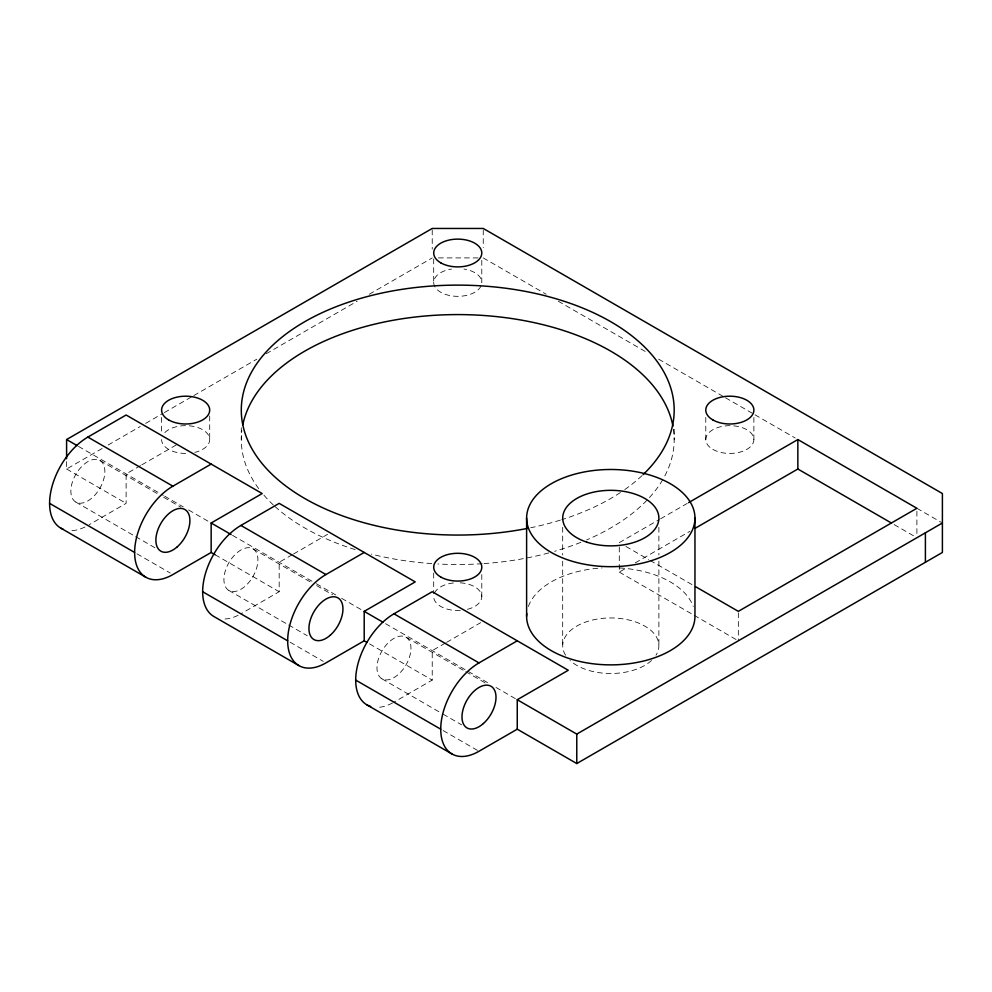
<?xml version="1.0" encoding="UTF-8"?>
<svg xmlns="http://www.w3.org/2000/svg" width="992" height="992" viewBox="0 0 992 992"><rect width="100%" height="100%" fill="white"/><g stroke="black" fill="none" stroke-linecap="round" stroke-linejoin="round"><path stroke-width="0.74" stroke-dasharray="4.96 3.72" d="M66.6 461.64L66.6 469.005L102.771 448.124M108.128 445.036L140.269 426.473M145.626 423.386L163.035 413.329M164.374 412.56L192.498 396.316M193.837 395.548L256.779 359.203M266.154 353.784L357.232 301.208M369.284 294.252L432.227 257.908M140.517 465.595L126.12 473.903L126.12 503.366L89.181 524.694M141.819 464.851L177.146 444.453M292.256 554.714L279.174 562.278L279.174 591.728L240.92 613.812M293.57 553.97L327.583 534.328M445.309 643.089L432.227 650.64L432.227 680.09L393.96 702.187M446.623 642.332L480.624 622.691M619.293 542.636L659.271 519.56M660.598 518.791L687.245 503.403M619.293 547.051L619.293 572.086L625.952 568.242M635.277 562.861L689.911 531.315M438.414 257.908L478.603 257.908M483.24 257.908L546.158 294.24M558.211 301.196L647.9 352.966M658.614 359.154L724.197 397.023M725.536 397.792L753.647 414.024M754.986 414.805L795.15 437.98M916.968 508.313L941.061 522.226M894.152 524.594L915.554 536.957M625.977 546.493L648.718 559.624M650.058 560.393L692.85 585.106M619.293 572.086L692.85 614.569M694.189 615.338L736.994 640.051M78.504 446.412L163.32 495.38M164.66 496.149L183.26 506.887M188.567 509.962L211.16 522.995M232.5 535.32L315.047 582.986M316.374 583.755L336.3 595.25M341.62 598.325L364.2 611.357M385.541 623.683L489.354 683.624M496 687.456L517.254 699.732M99.882 460.449A24.044 13.888 -60 0 1 92.268 497.699A24.044 13.888 -60 0 1 71.436 485.671A24.044 13.888 -60 0 1 99.882 460.449L158.348 494.19M163.655 497.265L180.928 507.234M252.935 548.812A24.044 13.888 -60 0 1 245.322 586.061A24.044 13.888 -60 0 1 224.49 574.033A24.044 13.888 -60 0 1 252.935 548.812L311.401 582.552M316.708 585.627L332.655 594.828M405.988 637.174A24.044 13.888 -60 0 1 398.362 674.424A24.044 13.888 -60 0 1 377.543 662.396A24.044 13.888 -60 0 1 405.988 637.174L464.442 670.927M465.781 671.683L485.708 683.19M66.6 469.005L126.12 503.366M215.152 554.764L279.174 591.728M369.545 643.895L432.227 680.09M75.838 502.101L134.292 535.854M135.619 536.622L155.558 548.117M228.892 590.463L287.345 624.216M288.672 624.985L307.272 635.723M381.945 678.826L441.725 713.347M443.052 714.116L461.652 724.854M137.02 553.834L170.24 573.016M290.073 642.196L323.28 661.379M443.126 730.558L477.66 750.51M916.893 511.215L916.893 536.25M753.883 417.458L753.883 439.543M738.333 612.833L738.333 640.82M705.783 417.458L705.783 439.543M674.188 429.238L674.188 439.543M658.886 527.31L658.886 554.999M658.886 561.15L658.886 645.73M562.687 527.31L562.687 554.999M562.687 561.15L562.687 645.73M483.24 229.933L483.24 247.603M481.79 260.363L481.79 282.46A24.044 13.888 0 0 0 463.958 269.043M481.79 574.542L481.79 596.638M433.69 258.887L433.69 282.46M433.69 573.078L433.69 593.687M432.227 229.933L432.227 249.079M241.292 427.763L241.292 439.543M209.696 415.983L209.696 439.543M161.597 417.458L161.597 432.177M85.014 526.975A54.114 31.236 -60 0 1 68.733 530.584M238.068 615.338A54.114 31.236 -60 0 1 223.237 619.02M392.547 702.968A54.114 31.236 -60 0 1 376.29 707.395M642.097 475.565A216.442 124.967 0 0 1 621.761 491.623M620.434 492.516A216.442 124.967 0 0 1 561.77 519.672M560.344 520.118A216.442 124.967 0 0 1 530.708 527.744M673.444 429.176A216.442 124.967 0 0 1 663.462 478.392M662.718 479.682A216.442 124.967 0 0 1 586.656 539.921M580.878 542.314A216.442 124.967 0 0 1 554.615 551.292M548.762 552.928A216.442 124.967 0 0 1 483.699 563.605M482.162 563.716A216.442 124.967 0 0 1 437.894 563.989M431.78 563.605A216.442 124.967 0 0 1 371.157 554.082M355.124 549.58A216.442 124.967 0 0 1 274.437 506.007M273.37 505.015A216.442 124.967 0 0 1 262.607 493.619M258.689 488.634A216.442 124.967 0 0 1 241.837 430.664M460.251 582.825A24.044 13.888 0 0 1 481.542 594.642A24.044 13.888 0 0 1 466.934 609.46M460.251 610.44A24.044 13.888 0 0 1 433.69 596.638M434.508 593.042A24.044 13.888 0 0 1 455.229 582.825M480.971 286.043A24.044 13.888 0 0 1 440.733 292.268A24.044 13.888 0 0 1 451.509 269.043M164.821 432.599A24.044 13.888 0 0 1 203.732 430.392A24.044 13.888 0 0 1 194.854 452.377M185.64 453.431A24.044 13.888 0 0 1 161.597 439.543M565.589 655.216A48.1 27.776 0 0 1 610.787 617.954A48.1 27.776 0 0 1 655.985 655.216M651.521 660.498A48.1 27.776 0 0 1 570.053 660.498M528.364 606.434A84.171 48.596 0 0 1 602.008 567.945M619.578 567.945A84.171 48.596 0 0 1 693.222 606.434M712.826 449.364A24.044 13.888 0 0 0 753.064 443.139A24.044 13.888 0 0 0 723.602 426.138A24.044 13.888 0 0 0 712.826 449.364"/><path stroke-width="1.49" d="M66.6 458.688L66.6 439.543L432.227 228.458L483.24 228.458L942.4 493.545L942.4 552.457L576.774 763.542L517.254 729.182L479 751.266A54.114 31.236 -60 0 1 440.733 729.182L355.706 680.09M63.265 529.319A54.114 31.236 -60 0 1 51.906 486.911A54.114 31.236 -60 0 1 87.866 437.088L126.12 415.003L262.173 493.545L211.16 522.995L211.16 552.457L172.893 574.542A54.114 31.236 -60 0 1 134.627 552.457L49.6 503.366M134.627 552.457A54.114 31.236 -60 0 1 172.893 486.179L211.16 464.095M298.89 665.595L213.863 616.503A54.114 31.236 -60 0 1 205.567 573.14A54.114 31.236 -60 0 1 240.92 525.45L279.174 503.366L415.226 581.907L364.2 611.357L364.2 640.82L325.946 662.904A54.114 31.236 -60 0 1 287.68 640.82L202.653 591.728M287.68 640.82A54.114 31.236 -60 0 1 325.946 574.542L364.2 552.457M370.673 706.502A54.114 31.236 -60 0 1 357.728 664.714A54.114 31.236 -60 0 1 393.96 613.812L432.227 591.728L568.28 670.27L517.254 699.732L517.254 729.182M688.584 502.634L797.853 439.543L916.893 508.276L738.333 611.357L695.528 586.656M695.243 528.24L797.853 469.005L891.473 523.057M440.733 729.182A54.114 31.236 -60 0 1 479 662.904L517.254 640.82M517.254 699.732L576.774 734.092L942.4 522.995M87.866 437.088L172.893 486.179M240.92 525.45L325.946 574.542M393.96 613.812L479 662.904M66.6 439.543L77.19 445.656M211.16 522.995L231.161 534.552M364.2 611.357L382.875 622.145M211.16 552.457L215.152 554.764M364.2 640.82L366.879 642.357M60.81 528.128L145.836 577.22M366.904 704.866L451.943 753.957M925.4 532.816L925.4 562.278M797.853 439.543L797.853 469.005M694.958 518.084A84.171 48.596 0 0 1 568.701 560.17A84.171 48.596 0 0 1 568.701 475.999A84.171 48.596 0 0 1 694.958 518.084L694.958 616.268A84.171 48.596 0 0 1 608.356 664.851A84.171 48.596 0 0 1 526.752 613.465M576.774 734.092L576.774 763.542M526.616 518.084L526.616 616.268M527.632 528.364A216.442 124.967 0 0 1 241.453 414.904A216.442 124.967 0 0 1 511.661 289.069A216.442 124.967 0 0 1 643.151 474.573M242.817 424.712A216.442 124.967 0 0 1 459.036 314.588A216.442 124.967 0 0 1 672.948 426.2M177.295 546.79A24.044 13.888 -60 0 0 184.921 509.541A24.044 13.888 -60 0 0 156.463 534.762A24.044 13.888 -60 0 0 177.295 546.79M330.348 635.153A24.044 13.888 -60 0 0 337.962 597.903A24.044 13.888 -60 0 0 309.516 623.125A24.044 13.888 -60 0 0 330.348 635.153M483.402 723.515A24.044 13.888 -60 0 0 491.015 686.266A24.044 13.888 -60 0 0 462.57 711.487A24.044 13.888 -60 0 0 483.402 723.515M440.733 576.997A24.044 13.888 0 0 0 480.971 570.772A24.044 13.888 0 0 0 451.509 553.772A24.044 13.888 0 0 0 440.733 576.997M168.64 419.914A24.044 13.888 0 0 0 208.878 413.689A24.044 13.888 0 0 0 179.416 396.676A24.044 13.888 0 0 0 168.64 419.914M440.733 262.818A24.044 13.888 0 0 0 480.971 256.593A24.044 13.888 0 0 0 451.509 239.593A24.044 13.888 0 0 0 440.733 262.818M712.826 419.914A24.044 13.888 0 0 0 753.064 413.689A24.044 13.888 0 0 0 723.602 396.676A24.044 13.888 0 0 0 712.826 419.914M586.743 542.14A48.1 27.776 0 0 0 658.886 518.084A48.1 27.776 0 0 0 586.743 494.041A48.1 27.776 0 0 0 586.743 542.14"/></g></svg>
